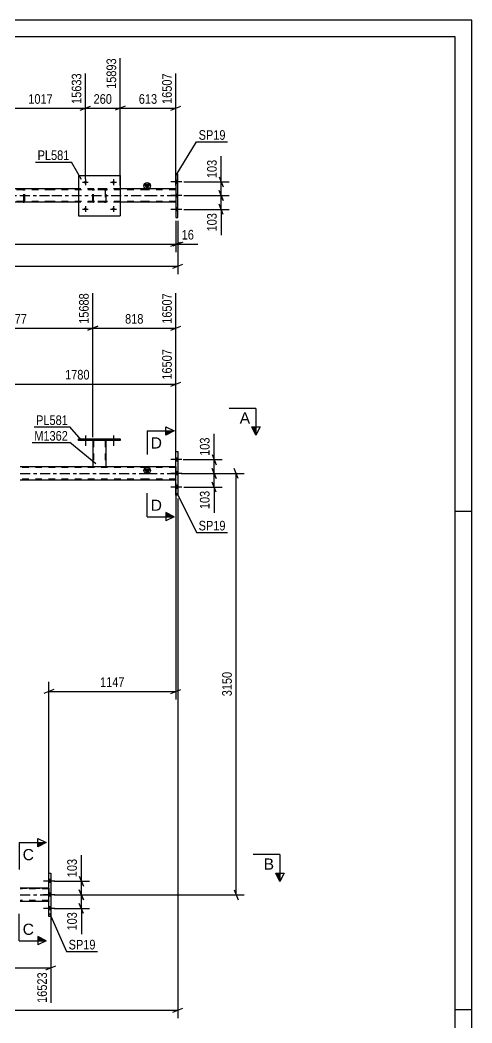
# Model space of a CAD drawing. Header units: millimetres. Extents: x 0 to 841, y 0 to 594.
# Drawn here: x 706 to 841, y 294.1 to 594 of the extents above; entities that cross this region are included whole.
import ezdxf

# ---------------------------------------------------------------- set-up
doc = ezdxf.new("R2010")
doc.units = ezdxf.units.MM
doc.linetypes.add('DXK_LINE_DOT2', pattern=[3.9198, 1.9599, -1.9599])
doc.linetypes.add('DXK_LINE_DOT3', pattern=[5.9187, 2.979, -0.9799, 0.9799, -0.9799])
doc.styles.add('Arial', font='ARIAL.TTF', dxfattribs={"height": 0.2})
doc.styles.add('Arial Narrow', font='ARIALN.TTF', dxfattribs={"height": 0.2})

# ---------------------------------------------------------------- blocks, each defined once
blk = doc.blocks.new('Unknown-318894869-1133')
at = {"color": 5, "linetype": 'Continuous'}
for p, q in [((841, 594), (0, 594)), ((841, 0), (841, 594)), ((836, 589), (5, 589)), ((836, 5), (836, 589)), ((841, 447), (836, 447)), ((841, 298), (836, 298))]:
    blk.add_line(p, q, dxfattribs=at)
blk = doc.blocks.new('Part-318894869-4813 - 4784')
at = {"color": 7, "linetype": 'DXK_LINE_DOT2'}
for p, q in [((706.88, 543.5), (691.89, 543.5)), ((706.88, 543.26), (691.89, 543.26)), ((703.17, 543.21), (703.13, 543.02)), ((703.13, 539.98), (703.13, 543.02)), ((703.39, 543.02), (703.41, 543.11)), ((703.39, 539.98), (703.39, 543.02)), ((703.41, 543.11), (703.46, 543.19)), ((703.64, 543.5), (703.45, 543.46)), ((703.46, 543.19), (703.55, 543.24)), ((703.55, 543.24), (703.64, 543.26)), ((707.08, 543.46), (706.88, 543.5)), ((706.88, 543.26), (706.98, 543.24)), ((706.98, 543.24), (707.06, 543.19)), ((707.06, 543.19), (707.12, 543.11)), ((707.12, 543.11), (707.14, 543.02)), ((707.14, 539.98), (707.14, 543.02)), ((707.39, 543.02), (707.35, 543.21)), ((707.39, 539.98), (707.39, 543.02)), ((703.13, 539.98), (703.17, 539.8)), ((703.41, 539.89), (703.39, 539.98)), ((703.46, 539.81), (703.41, 539.89)), ((703.55, 539.76), (703.46, 539.81)), ((707.06, 539.81), (706.98, 539.76)), ((707.12, 539.89), (707.06, 539.81)), ((707.14, 539.98), (707.12, 539.89)), ((707.35, 539.8), (707.39, 539.98)), ((706.88, 539.74), (691.89, 539.74)), ((706.88, 539.5), (691.89, 539.5)), ((703.45, 539.54), (703.64, 539.5)), ((703.64, 539.74), (703.55, 539.76)), ((706.98, 539.76), (706.88, 539.74)), ((706.88, 539.5), (707.08, 539.54))]:
    blk.add_line(p, q, dxfattribs=at)
for centre, start, end in [((703.63, 543), 110.7583, 155.68), ((706.9, 543), 24.32, 69.2417), ((703.63, 540), 204.32, 249.2417), ((706.9, 540), 290.7583, 335.68)]:
    blk.add_arc(centre, 0.496, start, end, dxfattribs=at)
blk = doc.blocks.new('Part-318894869-4800 - 4784')
at = {"color": 2, "linetype": 'Continuous'}
for p, q in [((753.15, 548), (752.51, 548)), ((752.51, 548), (752.51, 535)), ((753.15, 535), (753.15, 548)), ((752.51, 535), (753.15, 535))]:
    blk.add_line(p, q, dxfattribs=at)
blk = doc.blocks.new('Part-318894869-4868 - 4784')
at = {"color": 2, "linetype": 'Continuous'}
for p, q in [((723.49, 547.5), (723.49, 535.5)), ((723.49, 547.5), (735.89, 547.5)), ((735.89, 547.5), (735.89, 535.5)), ((723.49, 535.5), (735.89, 535.5))]:
    blk.add_line(p, q, dxfattribs=at)
blk = doc.blocks.new('Part-318894869-4863 - 4784')
at = {"color": 7, "linetype": 'DXK_LINE_DOT2'}
for p, q in [((727.69, 543.02), (727.73, 543.2)), ((727.73, 543.2), (727.69, 543.02)), ((727.69, 539.98), (727.69, 543.02)), ((727.93, 543.02), (727.95, 543.11)), ((727.93, 539.98), (727.93, 543.02)), ((727.95, 543.11), (728, 543.19)), ((727.99, 543.46), (728.17, 543.5)), ((728.17, 543.5), (727.99, 543.46)), ((728, 543.19), (728.08, 543.24)), ((728.08, 543.24), (728.17, 543.26)), ((731.21, 543.5), (728.17, 543.5)), ((731.21, 543.26), (728.17, 543.26)), ((731.21, 543.5), (731.39, 543.46)), ((731.39, 543.46), (731.21, 543.5)), ((731.21, 543.26), (731.3, 543.24)), ((731.3, 543.24), (731.38, 543.19)), ((731.38, 543.19), (731.43, 543.11)), ((731.43, 543.11), (731.45, 543.02)), ((731.45, 543.02), (731.45, 539.98)), ((731.65, 543.2), (731.69, 543.02)), ((731.69, 543.02), (731.65, 543.2)), ((731.69, 539.98), (731.69, 543.02)), ((727.73, 539.8), (727.69, 539.98)), ((727.69, 539.98), (727.73, 539.8)), ((727.95, 539.89), (727.93, 539.98)), ((728, 539.81), (727.95, 539.89)), ((728.08, 539.76), (728, 539.81)), ((731.38, 539.81), (731.3, 539.76)), ((731.43, 539.89), (731.38, 539.81)), ((731.45, 539.98), (731.43, 539.89)), ((731.69, 539.98), (731.65, 539.8)), ((731.65, 539.8), (731.69, 539.98)), ((728.17, 539.5), (727.99, 539.54)), ((727.99, 539.54), (728.17, 539.5)), ((728.17, 539.74), (728.08, 539.76)), ((731.21, 539.74), (728.17, 539.74)), ((731.21, 539.5), (728.17, 539.5)), ((731.3, 539.76), (731.21, 539.74)), ((731.39, 539.54), (731.21, 539.5)), ((731.21, 539.5), (731.39, 539.54))]:
    blk.add_line(p, q, dxfattribs=at)
at = {"color": 7, "linetype": 'DXK_LINE_DOT3'}
blk.add_line((729.69, 541.5), (729.69, 541.5), dxfattribs=at)
at = {"color": 7, "linetype": 'DXK_LINE_DOT2'}
for centre, start, end in [((728.17, 543.02), 112.5, 157.5), ((728.17, 543.02), 112.5, 157.5), ((731.21, 543.02), 22.5, 67.5), ((731.21, 543.02), 22.5, 67.5), ((728.17, 539.98), 202.5, 247.5), ((728.17, 539.98), 202.5, 247.5), ((731.21, 539.98), 292.5, 337.5), ((731.21, 539.98), 292.5, 337.5)]:
    blk.add_arc(centre, 0.48, start, end, dxfattribs=at)
blk = doc.blocks.new('Bolt-318894869-4921 - 4784')
at = {"linetype": 'Continuous'}
for points in [[(725.93, 537.5, -1), (725.05, 537.5, -1)], [(734.33, 537.5, -1), (733.45, 537.5, -1)]]:
    blk.add_hatch(color=1, dxfattribs=at).paths.add_polyline_path(points)
at = {"color": 1, "linetype": 'Continuous'}
for p, q in [((724.61, 537.5), (726.37, 537.5)), ((725.49, 538.38), (725.49, 536.62)), ((733.01, 537.5), (734.77, 537.5)), ((733.89, 538.38), (733.89, 536.62))]:
    blk.add_line(p, q, dxfattribs=at)
blk = doc.blocks.new('Bolt-318894869-4922 - 4784')
at = {"linetype": 'Continuous'}
for points in [[(725.93, 545.5, -1), (725.05, 545.5, -1)], [(734.33, 545.5, -1), (733.45, 545.5, -1)]]:
    blk.add_hatch(color=1, dxfattribs=at).paths.add_polyline_path(points)
at = {"color": 1, "linetype": 'Continuous'}
for p, q in [((725.49, 546.38), (725.49, 544.62)), ((733.89, 546.38), (733.89, 544.62)), ((724.61, 545.5), (726.37, 545.5)), ((733.01, 545.5), (734.77, 545.5))]:
    blk.add_line(p, q, dxfattribs=at)
blk = doc.blocks.new('Bolt-318894869-4955 - 4784')
at = {"linetype": 'Continuous'}
for points in [[(753.15, 545.16), (753.15, 546.04), (752.51, 546.04), (752.51, 545.16)], [(753.15, 545.16), (753.15, 546.04), (752.51, 546.04), (752.51, 545.16)], [(753.15, 545.16), (753.15, 546.04), (752.51, 546.04), (752.51, 545.16)], [(753.15, 541.06), (753.15, 541.94), (752.51, 541.94), (752.51, 541.06)], [(753.15, 541.06), (753.15, 541.94), (752.51, 541.94), (752.51, 541.06)], [(753.15, 536.96), (753.15, 537.84), (752.51, 537.84), (752.51, 536.96)], [(753.15, 536.96), (753.15, 537.84), (752.51, 537.84), (752.51, 536.96)], [(753.15, 536.96), (753.15, 537.84), (752.51, 537.84), (752.51, 536.96)]]:
    blk.add_hatch(color=1, dxfattribs=at).paths.add_polyline_path(points)
at = {"color": 1, "linetype": 'Continuous'}
for p, q in [((753.15, 546.04), (752.51, 546.04)), ((753.15, 546.04), (752.51, 546.04)), ((753.15, 546.04), (752.51, 546.04)), ((754.31, 545.6), (750.99, 545.6)), ((754.31, 545.6), (750.99, 545.6)), ((754.31, 545.6), (750.99, 545.6)), ((753.15, 545.16), (752.51, 545.16)), ((753.15, 545.16), (752.51, 545.16)), ((753.15, 545.16), (752.51, 545.16)), ((754.31, 541.5), (750.99, 541.5)), ((754.31, 541.5), (750.99, 541.5)), ((753.15, 541.94), (752.51, 541.94)), ((753.15, 541.94), (752.51, 541.94)), ((753.15, 541.06), (752.51, 541.06)), ((753.15, 541.06), (752.51, 541.06)), ((754.31, 537.4), (750.99, 537.4)), ((754.31, 537.4), (750.99, 537.4)), ((754.31, 537.4), (750.99, 537.4)), ((753.15, 537.84), (752.51, 537.84)), ((753.15, 537.84), (752.51, 537.84)), ((753.15, 537.84), (752.51, 537.84)), ((753.15, 536.96), (752.51, 536.96)), ((753.15, 536.96), (752.51, 536.96)), ((753.15, 536.96), (752.51, 536.96))]:
    blk.add_line(p, q, dxfattribs=at)
blk = doc.blocks.new('Part-318894869-4962 - 4784')
at = {"linetype": 'Continuous'}
blk.add_hatch(color=2, dxfattribs=at).paths.add_polyline_path([(743.95, 543.5), (743.15, 544.9), (744.75, 544.9)])
at = {"color": 7, "linetype": 'DXK_LINE_DOT2'}
for p, q in [((715.39, 543.26), (114.05, 543.26)), ((743.89, 543.26), (715.49, 543.26)), ((735.89, 543.5), (723.49, 543.5)), ((752.51, 543.26), (743.99, 543.26)), ((752.51, 543.5), (752.51, 539.5)), ((715.39, 539.74), (114.05, 539.74)), ((743.89, 539.74), (715.49, 539.74)), ((735.89, 539.5), (723.49, 539.5)), ((752.51, 539.74), (743.99, 539.74))]:
    blk.add_line(p, q, dxfattribs=at)
at = {"color": 2, "linetype": 'Continuous'}
for p, q in [((715.39, 543.5), (698.71, 543.5)), ((723.49, 543.5), (715.49, 543.5)), ((743.89, 543.5), (735.89, 543.5)), ((743.95, 543.5), (743.15, 544.9)), ((743.15, 544.9), (744.75, 544.9)), ((744.75, 544.9), (743.95, 543.5)), ((752.51, 543.5), (743.99, 543.5)), ((715.39, 539.5), (698.71, 539.5)), ((723.49, 539.5), (715.49, 539.5)), ((743.89, 539.5), (735.89, 539.5)), ((752.51, 539.5), (743.99, 539.5))]:
    blk.add_line(p, q, dxfattribs=at)
at = {"color": 7, "linetype": 'DXK_LINE_DOT3'}
for p, q in [((114.05, 541.5), (715.39, 541.5)), ((715.49, 541.5), (743.89, 541.5)), ((743.99, 541.5), (752.51, 541.5))]:
    blk.add_line(p, q, dxfattribs=at)
at = {"color": 2, "linetype": 'Continuous'}
blk.add_circle((743.95, 544.4), 1, dxfattribs=at)
blk = doc.blocks.new('Bolt-318894869-3233 - 3231')
at = {"linetype": 'Continuous'}
for points in [[(725.05, 468.28), (725.93, 468.28), (725.93, 468.76), (725.05, 468.76)], [(733.45, 468.28), (734.33, 468.28), (734.33, 468.76), (733.45, 468.76)]]:
    blk.add_hatch(color=1, dxfattribs=at).paths.add_polyline_path(points)
at = {"color": 1, "linetype": 'Continuous'}
for p, q in [((725.05, 468.76), (725.05, 468.28)), ((725.49, 469.76), (725.49, 466.64)), ((725.93, 468.76), (725.93, 468.28)), ((733.45, 468.76), (733.45, 468.28)), ((733.89, 469.76), (733.89, 466.64)), ((734.33, 468.76), (734.33, 468.28))]:
    blk.add_line(p, q, dxfattribs=at)
blk = doc.blocks.new('Part-318894869-3268 - 3231')
at = {"color": 2, "linetype": 'Continuous'}
for p, q in [((727.69, 468.28), (727.69, 460.45)), ((731.69, 460.45), (731.69, 468.28)), ((731.68, 460.44), (727.7, 460.44))]:
    blk.add_line(p, q, dxfattribs=at)
at = {"color": 7, "linetype": 'DXK_LINE_DOT2'}
for p, q in [((731.69, 468.28), (727.69, 468.28)), ((727.69, 468.28), (727.69, 468.28)), ((727.69, 468.28), (727.69, 468.28)), ((727.93, 468.28), (727.93, 460.44)), ((731.45, 468.28), (731.45, 460.44)), ((731.69, 468.28), (731.69, 468.28)), ((731.69, 468.28), (731.69, 468.28)), ((727.69, 460.45), (727.69, 460.44)), ((727.69, 460.44), (727.7, 460.44)), ((727.7, 460.44), (727.69, 460.44)), ((731.39, 460.44), (731.43, 460.44)), ((731.39, 460.44), (731.43, 460.44)), ((731.43, 460.44), (731.45, 460.44)), ((731.43, 460.44), (731.45, 460.44)), ((731.69, 460.44), (731.65, 460.44)), ((731.68, 460.44), (731.69, 460.44)), ((731.69, 460.44), (731.69, 460.45)), ((731.69, 460.44), (731.69, 460.45))]:
    blk.add_line(p, q, dxfattribs=at)
blk = doc.blocks.new('Part-318894869-3263 - 3231')
at = {"color": 2, "linetype": 'Continuous'}
for p, q in [((723.49, 468.76), (735.89, 468.76)), ((723.49, 468.28), (723.49, 468.76)), ((735.89, 468.28), (723.49, 468.28)), ((735.89, 468.76), (735.89, 468.28))]:
    blk.add_line(p, q, dxfattribs=at)
blk = doc.blocks.new('Bolt-318894869-3346 - 3231')
at = {"linetype": 'Continuous'}
for points in [[(725.05, 468.28), (725.93, 468.28), (725.93, 468.76), (725.05, 468.76)], [(733.45, 468.28), (734.33, 468.28), (734.33, 468.76), (733.45, 468.76)]]:
    blk.add_hatch(color=1, dxfattribs=at).paths.add_polyline_path(points)
at = {"color": 1, "linetype": 'Continuous'}
for p, q in [((725.05, 468.76), (725.05, 468.28)), ((725.49, 469.76), (725.49, 466.64)), ((725.93, 468.76), (725.93, 468.28)), ((733.45, 468.76), (733.45, 468.28)), ((733.89, 469.76), (733.89, 466.64)), ((734.33, 468.76), (734.33, 468.28))]:
    blk.add_line(p, q, dxfattribs=at)
blk = doc.blocks.new('Part-318894869-3419 - 3231')
at = {"color": 2, "linetype": 'Continuous'}
for p, q in [((714.55, 334.45), (706.03, 334.45)), ((714.55, 330.45), (706.03, 330.45))]:
    blk.add_line(p, q, dxfattribs=at)
at = {"color": 7, "linetype": 'DXK_LINE_DOT2'}
for p, q in [((706.03, 334.45), (714.55, 334.45)), ((714.55, 334.21), (706.03, 334.21)), ((714.55, 334.45), (714.55, 330.45)), ((714.55, 330.69), (706.03, 330.69))]:
    blk.add_line(p, q, dxfattribs=at)
at = {"color": 7, "linetype": 'DXK_LINE_DOT3'}
blk.add_line((706.03, 332.45), (714.55, 332.45), dxfattribs=at)
blk = doc.blocks.new('Part-318894869-3655 - 3231')
at = {"linetype": 'Continuous'}
blk.add_hatch(color=2, dxfattribs=at).paths.add_polyline_path([(743.95, 458.45), (743.15, 459.85), (744.75, 459.85)])
at = {"color": 2, "linetype": 'Continuous'}
for p, q in [((727.69, 460.45), (706.03, 460.45)), ((743.89, 460.45), (731.69, 460.45)), ((743.95, 458.45), (743.15, 459.85)), ((743.15, 459.85), (744.75, 459.85)), ((744.75, 459.85), (743.95, 458.45)), ((752.51, 460.45), (743.99, 460.45)), ((743.89, 456.45), (706.03, 456.45)), ((752.51, 456.45), (743.99, 456.45))]:
    blk.add_line(p, q, dxfattribs=at)
at = {"color": 7, "linetype": 'DXK_LINE_DOT2'}
for p, q in [((743.89, 460.21), (706.03, 460.21)), ((731.69, 460.45), (727.69, 460.45)), ((752.51, 460.21), (743.99, 460.21)), ((752.51, 460.45), (752.51, 456.45)), ((743.89, 456.69), (706.03, 456.69)), ((752.51, 456.69), (743.99, 456.69))]:
    blk.add_line(p, q, dxfattribs=at)
at = {"color": 7, "linetype": 'DXK_LINE_DOT3'}
for p, q in [((706.03, 458.45), (743.89, 458.45)), ((743.99, 458.45), (752.51, 458.45))]:
    blk.add_line(p, q, dxfattribs=at)
at = {"color": 2, "linetype": 'Continuous'}
blk.add_circle((743.95, 459.35), 1, dxfattribs=at)
blk = doc.blocks.new('Bolt-318894869-3677 - 3231')
at = {"linetype": 'Continuous'}
for points in [[(752.51, 462.99), (752.51, 462.11), (753.15, 462.11), (753.15, 462.99)], [(752.51, 462.99), (752.51, 462.11), (753.15, 462.11), (753.15, 462.99)], [(752.51, 462.99), (752.51, 462.11), (753.15, 462.11), (753.15, 462.99)], [(752.51, 458.89), (752.51, 458.01), (753.15, 458.01), (753.15, 458.89)], [(752.51, 458.89), (752.51, 458.01), (753.15, 458.01), (753.15, 458.89)], [(752.51, 454.79), (752.51, 453.91), (753.15, 453.91), (753.15, 454.79)], [(752.51, 454.79), (752.51, 453.91), (753.15, 453.91), (753.15, 454.79)], [(752.51, 454.79), (752.51, 453.91), (753.15, 453.91), (753.15, 454.79)]]:
    blk.add_hatch(color=1, dxfattribs=at).paths.add_polyline_path(points)
at = {"color": 1, "linetype": 'Continuous'}
for p, q in [((754.31, 462.55), (750.99, 462.55)), ((754.31, 462.55), (750.99, 462.55)), ((754.31, 462.55), (750.99, 462.55)), ((753.15, 462.99), (752.51, 462.99)), ((753.15, 462.99), (752.51, 462.99)), ((753.15, 462.99), (752.51, 462.99)), ((753.15, 462.11), (752.51, 462.11)), ((753.15, 462.11), (752.51, 462.11)), ((753.15, 462.11), (752.51, 462.11)), ((753.15, 458.89), (752.51, 458.89)), ((753.15, 458.89), (752.51, 458.89)), ((754.31, 458.45), (750.99, 458.45)), ((754.31, 458.45), (750.99, 458.45)), ((753.15, 458.01), (752.51, 458.01)), ((753.15, 458.01), (752.51, 458.01)), ((754.31, 454.35), (750.99, 454.35)), ((754.31, 454.35), (750.99, 454.35)), ((754.31, 454.35), (750.99, 454.35)), ((753.15, 454.79), (752.51, 454.79)), ((753.15, 454.79), (752.51, 454.79)), ((753.15, 454.79), (752.51, 454.79)), ((753.15, 453.91), (752.51, 453.91)), ((753.15, 453.91), (752.51, 453.91)), ((753.15, 453.91), (752.51, 453.91))]:
    blk.add_line(p, q, dxfattribs=at)
blk = doc.blocks.new('Part-318894869-3600 - 3231')
at = {"color": 2, "linetype": 'Continuous'}
for p, q in [((714.55, 325.95), (714.55, 338.95)), ((714.55, 338.95), (715.19, 338.95)), ((715.19, 338.95), (715.19, 325.95)), ((715.19, 325.95), (714.55, 325.95))]:
    blk.add_line(p, q, dxfattribs=at)
blk = doc.blocks.new('Part-318894869-3605 - 3231')
at = {"color": 2, "linetype": 'Continuous'}
for p, q in [((752.51, 451.95), (752.51, 464.95)), ((752.51, 464.95), (753.15, 464.95)), ((753.15, 464.95), (753.15, 451.95)), ((753.15, 451.95), (752.51, 451.95))]:
    blk.add_line(p, q, dxfattribs=at)
blk = doc.blocks.new('Bolt-318894869-3676 - 3231')
at = {"linetype": 'Continuous'}
for points in [[(714.55, 336.99), (714.55, 336.11), (715.19, 336.11), (715.19, 336.99)], [(714.55, 336.99), (714.55, 336.11), (715.19, 336.11), (715.19, 336.99)], [(714.55, 336.99), (714.55, 336.11), (715.19, 336.11), (715.19, 336.99)], [(714.55, 332.89), (714.55, 332.01), (715.19, 332.01), (715.19, 332.89)], [(714.55, 332.89), (714.55, 332.01), (715.19, 332.01), (715.19, 332.89)], [(714.55, 328.79), (714.55, 327.91), (715.19, 327.91), (715.19, 328.79)], [(714.55, 328.79), (714.55, 327.91), (715.19, 327.91), (715.19, 328.79)], [(714.55, 328.79), (714.55, 327.91), (715.19, 327.91), (715.19, 328.79)]]:
    blk.add_hatch(color=1, dxfattribs=at).paths.add_polyline_path(points)
at = {"color": 1, "linetype": 'Continuous'}
for p, q in [((716.35, 336.55), (713.03, 336.55)), ((716.35, 336.55), (713.03, 336.55)), ((716.35, 336.55), (713.03, 336.55)), ((715.19, 336.99), (714.55, 336.99)), ((715.19, 336.99), (714.55, 336.99)), ((715.19, 336.99), (714.55, 336.99)), ((715.19, 336.11), (714.55, 336.11)), ((715.19, 336.11), (714.55, 336.11)), ((715.19, 336.11), (714.55, 336.11)), ((715.19, 332.89), (714.55, 332.89)), ((715.19, 332.89), (714.55, 332.89)), ((716.35, 332.45), (713.03, 332.45)), ((716.35, 332.45), (713.03, 332.45)), ((715.19, 332.01), (714.55, 332.01)), ((715.19, 332.01), (714.55, 332.01)), ((716.35, 328.35), (713.03, 328.35)), ((716.35, 328.35), (713.03, 328.35)), ((716.35, 328.35), (713.03, 328.35)), ((715.19, 328.79), (714.55, 328.79)), ((715.19, 328.79), (714.55, 328.79)), ((715.19, 328.79), (714.55, 328.79)), ((715.19, 327.91), (714.55, 327.91)), ((715.19, 327.91), (714.55, 327.91)), ((715.19, 327.91), (714.55, 327.91))]:
    blk.add_line(p, q, dxfattribs=at)
blk = doc.blocks.new('StraightDimension-318894869-5016 - 4784')
at = {"color": 7, "linetype": 'Continuous'}
for p, q in [((752.51, 534), (752.51, 524.63)), ((753.15, 534), (753.15, 524.63)), ((751.01, 526.43), (754.01, 527.63)), ((754.65, 527.63), (751.65, 526.43)), ((752.51, 527.03), (753.15, 527.03))]:
    blk.add_line(p, q, dxfattribs=at)
at = {"color": 0}
blk.add_wipeout([(758.53, 527.78), (758.53, 531.98), (753.68, 531.98), (753.68, 527.78)], dxfattribs=at)
at = {"color": 7, "linetype": 'Continuous'}
blk.add_line((753.15, 527.03), (759.06, 527.03), dxfattribs=at)
blk.add_line((753.15, 527.03), (759.06, 527.03), dxfattribs=at)
at = {"color": 3, "style": 'Arial Narrow'}
blk.add_text('16', height=2.863, dxfattribs=at).set_placement((754.28, 528.38))
blk = doc.blocks.new('StraightDimension-318894869-5026 - 4784')
at = {"color": 7, "linetype": 'Continuous'}
for p, q in [((752.51, 534), (752.51, 524.63)), ((114.05, 527.03), (752.51, 527.03)), ((751.01, 526.43), (754.01, 527.63))]:
    blk.add_line(p, q, dxfattribs=at)
blk = doc.blocks.new('StraightDimension-318894869-5047 - 4784')
at = {"color": 7, "linetype": 'Continuous'}
for p, q in [((765.49, 547.1), (766.69, 544.1)), ((754.88, 545.6), (768.49, 545.6)), ((766.69, 540), (765.49, 543)), ((766.09, 541.5), (766.09, 545.6)), ((754.88, 541.5), (768.49, 541.5))]:
    blk.add_line(p, q, dxfattribs=at)
at = {"color": 0}
blk.add_wipeout([(765.34, 552.81), (761.14, 552.81), (761.14, 546.13), (765.34, 546.13)], dxfattribs=at)
at = {"color": 7, "linetype": 'Continuous'}
blk.add_line((766.09, 545.6), (766.09, 553.34), dxfattribs=at)
blk.add_line((766.09, 545.6), (766.09, 553.34), dxfattribs=at)
at = {"color": 3, "style": 'Arial Narrow'}
blk.add_text('103', height=2.863, rotation=90.0002, dxfattribs=at).set_placement((764.74, 546.73))
blk = doc.blocks.new('StraightDimension-318894869-5057 - 4784')
at = {"color": 7, "linetype": 'Continuous'}
for p, q in [((765.49, 543), (766.69, 540)), ((754.88, 541.5), (768.49, 541.5)), ((766.09, 537.4), (766.09, 541.5)), ((754.88, 537.4), (768.49, 537.4)), ((766.69, 535.9), (765.49, 538.9))]:
    blk.add_line(p, q, dxfattribs=at)
at = {"color": 0}
blk.add_wipeout([(765.34, 536.88), (761.14, 536.88), (761.14, 530.19), (765.34, 530.19)], dxfattribs=at)
at = {"color": 7, "linetype": 'Continuous'}
blk.add_line((766.09, 537.4), (766.09, 529.67), dxfattribs=at)
blk.add_line((766.09, 537.4), (766.09, 529.67), dxfattribs=at)
at = {"color": 3, "style": 'Arial Narrow'}
blk.add_text('103', height=2.863, rotation=90.0002, dxfattribs=at).set_placement((764.74, 530.79))
blk = doc.blocks.new('StraightDimension-318894869-5554 - 4784')
at = {"color": 7, "linetype": 'Continuous'}
for p, q in [((698.71, 544.5), (698.71, 582.56)), ((725.49, 546.5), (725.49, 578.06)), ((700.21, 568.22), (697.21, 567.02)), ((698.71, 567.62), (725.49, 567.62)), ((723.99, 567.02), (726.99, 568.22))]:
    blk.add_line(p, q, dxfattribs=at)
at = {"color": 0, "linetype": 'Continuous'}
blk.add_wipeout([(724.89, 578.66), (720.69, 578.66), (720.69, 568.32), (724.89, 568.32)], dxfattribs=at)
at = {"color": 0}
blk.add_wipeout([(716.36, 568.37), (716.36, 572.57), (707.84, 572.57), (707.84, 568.37)], dxfattribs=at)
at = {"color": 3, "linetype": 'Continuous', "style": 'Arial Narrow'}
blk.add_text('15633', height=2.863, rotation=90.0002, dxfattribs=at).set_placement((724.29, 568.92))
at = {"color": 3, "style": 'Arial Narrow'}
blk.add_text('1017', height=2.863, dxfattribs=at).set_placement((708.44, 568.97))
blk = doc.blocks.new('StraightDimension-318894869-5574 - 4784')
at = {"color": 7, "linetype": 'Continuous'}
for p, q in [((735.89, 544.5), (735.89, 582.56)), ((725.49, 546.5), (725.49, 578.06)), ((723.99, 567.02), (726.99, 568.22)), ((725.49, 567.62), (735.89, 567.62)), ((737.39, 568.22), (734.39, 567.02))]:
    blk.add_line(p, q, dxfattribs=at)
at = {"color": 0}
blk.add_wipeout([(734.03, 568.37), (734.03, 572.57), (727.35, 572.57), (727.35, 568.37)], dxfattribs=at)
at = {"color": 0, "linetype": 'Continuous'}
blk.add_wipeout([(735.29, 583.16), (731.09, 583.16), (731.09, 572.82), (735.29, 572.82)], dxfattribs=at)
at = {"color": 3, "linetype": 'Continuous', "style": 'Arial Narrow'}
blk.add_text('15893', height=2.863, rotation=90.0002, dxfattribs=at).set_placement((734.69, 573.42))
at = {"color": 3, "style": 'Arial Narrow'}
blk.add_text('260', height=2.863, dxfattribs=at).set_placement((727.95, 568.97))
blk = doc.blocks.new('StraightDimension-318894869-5590 - 4784')
at = {"color": 7, "linetype": 'Continuous'}
for p, q in [((735.89, 544.5), (735.89, 582.56)), ((752.51, 544.5), (752.51, 578.06)), ((737.39, 568.22), (734.39, 567.02)), ((735.89, 567.62), (752.51, 567.62)), ((751.01, 567.02), (754.01, 568.22))]:
    blk.add_line(p, q, dxfattribs=at)
at = {"color": 0}
blk.add_wipeout([(747.54, 568.37), (747.54, 572.57), (740.86, 572.57), (740.86, 568.37)], dxfattribs=at)
at = {"color": 0, "linetype": 'Continuous'}
blk.add_wipeout([(751.91, 578.66), (747.71, 578.66), (747.71, 568.32), (751.91, 568.32)], dxfattribs=at)
at = {"color": 3, "linetype": 'Continuous', "style": 'Arial Narrow'}
blk.add_text('16507', height=2.863, rotation=90.0002, dxfattribs=at).set_placement((751.31, 568.92))
at = {"color": 3, "style": 'Arial Narrow'}
blk.add_text('613', height=2.863, dxfattribs=at).set_placement((741.46, 568.97))
blk = doc.blocks.new('StraightDimension-318894869-5602 - 4784')
at = {"color": 7, "linetype": 'Continuous'}
for p, q in [((753.15, 534), (753.15, 517.98)), ((113.41, 520.38), (753.15, 520.38)), ((751.65, 519.78), (754.65, 520.98))]:
    blk.add_line(p, q, dxfattribs=at)
blk = doc.blocks.new('StraightDimension-318894869-4009 - 3231')
at = {"color": 7, "linetype": 'Continuous'}
for p, q in [((723.69, 333.95), (724.89, 330.95)), ((716.19, 332.45), (726.69, 332.45)), ((724.29, 328.35), (724.29, 332.45)), ((716.19, 328.35), (726.69, 328.35)), ((724.89, 326.85), (723.69, 329.85))]:
    blk.add_line(p, q, dxfattribs=at)
at = {"color": 0}
blk.add_wipeout([(723.54, 327.83), (719.34, 327.83), (719.34, 321.15), (723.54, 321.15)], dxfattribs=at)
at = {"color": 7, "linetype": 'Continuous'}
blk.add_line((724.29, 328.35), (724.29, 320.62), dxfattribs=at)
blk.add_line((724.29, 328.35), (724.29, 320.62), dxfattribs=at)
at = {"color": 3, "style": 'Arial Narrow'}
blk.add_text('103', height=2.863, rotation=90.0002, dxfattribs=at).set_placement((722.94, 321.75))
blk = doc.blocks.new('StraightDimension-318894869-4350 - 3231')
at = {"color": 7, "linetype": 'Continuous'}
for p, q in [((715.19, 337.95), (715.19, 300.11)), ((653.53, 333.45), (653.53, 300.11)), ((655.03, 311.15), (652.03, 309.95)), ((653.53, 310.55), (715.19, 310.55)), ((713.69, 309.95), (716.69, 311.15))]:
    blk.add_line(p, q, dxfattribs=at)
at = {"color": 0}
blk.add_wipeout([(688.62, 311.3), (688.62, 315.5), (680.11, 315.5), (680.11, 311.3)], dxfattribs=at)
at = {"color": 0, "linetype": 'Continuous'}
blk.add_wipeout([(714.59, 309.85), (710.39, 309.85), (710.39, 299.51), (714.59, 299.51)], dxfattribs=at)
at = {"color": 3, "style": 'Arial Narrow'}
blk.add_text('1653', height=2.863, dxfattribs=at).set_placement((680.71, 311.9))
at = {"color": 3, "linetype": 'Continuous', "style": 'Arial Narrow'}
blk.add_text('16523', height=2.863, rotation=90.0002, dxfattribs=at).set_placement((713.99, 300.11))
blk = doc.blocks.new('StraightDimension-318894869-4077 - 3231')
at = {"color": 7, "linetype": 'Continuous'}
for p, q in [((752.51, 455.45), (752.51, 390.85)), ((714.55, 335.45), (714.55, 396.1)), ((716.05, 393.85), (713.05, 392.65)), ((714.55, 393.25), (752.51, 393.25)), ((751.01, 392.65), (754.01, 393.85))]:
    blk.add_line(p, q, dxfattribs=at)
at = {"color": 0}
blk.add_wipeout([(737.79, 394), (737.79, 398.2), (729.28, 398.2), (729.28, 394)], dxfattribs=at)
at = {"color": 3, "style": 'Arial Narrow'}
blk.add_text('1147', height=2.863, dxfattribs=at).set_placement((729.88, 394.6))
blk = doc.blocks.new('StraightDimension-318894869-3850 - 3231')
at = {"color": 7, "linetype": 'Continuous'}
for p, q in [((727.69, 469.28), (727.69, 512.31)), ((752.51, 461.45), (752.51, 512.31)), ((729.19, 502.47), (726.19, 501.27)), ((727.69, 501.87), (752.51, 501.87)), ((751.01, 501.27), (754.01, 502.47))]:
    blk.add_line(p, q, dxfattribs=at)
at = {"color": 0, "linetype": 'Continuous'}
blk.add_wipeout([(751.91, 512.91), (747.71, 512.91), (747.71, 502.57), (751.91, 502.57)], dxfattribs=at)
at = {"color": 0}
blk.add_wipeout([(743.44, 502.62), (743.44, 506.82), (736.76, 506.82), (736.76, 502.62)], dxfattribs=at)
at = {"color": 3, "linetype": 'Continuous', "style": 'Arial Narrow'}
blk.add_text('16507', height=2.863, rotation=90.0002, dxfattribs=at).set_placement((751.31, 503.17))
at = {"color": 3, "style": 'Arial Narrow'}
blk.add_text('818', height=2.863, dxfattribs=at).set_placement((737.36, 503.22))
blk = doc.blocks.new('StraightDimension-318894869-3860 - 3231')
at = {"color": 7, "linetype": 'Continuous'}
for p, q in [((681.05, 469.29), (681.05, 512.31)), ((727.69, 469.28), (727.69, 512.31)), ((682.55, 502.47), (679.55, 501.27)), ((681.05, 501.87), (727.69, 501.87)), ((726.19, 501.27), (729.19, 502.47))]:
    blk.add_line(p, q, dxfattribs=at)
at = {"color": 0, "linetype": 'Continuous'}
blk.add_wipeout([(727.09, 512.91), (722.89, 512.91), (722.89, 502.57), (727.09, 502.57)], dxfattribs=at)
at = {"color": 0}
blk.add_wipeout([(708.63, 502.62), (708.63, 506.82), (700.12, 506.82), (700.12, 502.62)], dxfattribs=at)
at = {"color": 3, "linetype": 'Continuous', "style": 'Arial Narrow'}
blk.add_text('15688', height=2.863, rotation=90.0002, dxfattribs=at).set_placement((726.49, 503.17))
at = {"color": 3, "style": 'Arial Narrow'}
blk.add_text('1277', height=2.863, dxfattribs=at).set_placement((700.72, 503.22))
blk = doc.blocks.new('StraightDimension-318894869-4001 - 3231')
at = {"color": 7, "linetype": 'Continuous'}
for p, q in [((716.19, 336.55), (726.69, 336.55)), ((723.69, 338.05), (724.89, 335.05)), ((724.29, 332.45), (724.29, 336.55)), ((724.89, 330.95), (723.69, 333.95)), ((716.19, 332.45), (726.69, 332.45))]:
    blk.add_line(p, q, dxfattribs=at)
at = {"color": 0}
blk.add_wipeout([(723.54, 343.76), (719.34, 343.76), (719.34, 337.08), (723.54, 337.08)], dxfattribs=at)
at = {"color": 7, "linetype": 'Continuous'}
blk.add_line((724.29, 336.55), (724.29, 344.29), dxfattribs=at)
blk.add_line((724.29, 336.55), (724.29, 344.29), dxfattribs=at)
at = {"color": 3, "style": 'Arial Narrow'}
blk.add_text('103', height=2.863, rotation=90.0002, dxfattribs=at).set_placement((722.94, 337.68))
blk = doc.blocks.new('StraightDimension-318894869-4018 - 3231')
at = {"color": 7, "linetype": 'Continuous'}
for p, q in [((763.34, 459.95), (764.54, 456.95)), ((754.76, 458.45), (766.34, 458.45)), ((764.54, 452.85), (763.34, 455.85)), ((763.94, 454.35), (763.94, 458.45)), ((754.94, 454.35), (766.34, 454.35))]:
    blk.add_line(p, q, dxfattribs=at)
at = {"color": 0}
blk.add_wipeout([(763.19, 453.83), (758.99, 453.83), (758.99, 447.15), (763.19, 447.15)], dxfattribs=at)
at = {"color": 7, "linetype": 'Continuous'}
blk.add_line((763.94, 454.35), (763.94, 446.62), dxfattribs=at)
blk.add_line((763.94, 454.35), (763.94, 446.62), dxfattribs=at)
at = {"color": 3, "style": 'Arial Narrow'}
blk.add_text('103', height=2.863, rotation=90.0002, dxfattribs=at).set_placement((762.59, 447.75))
blk = doc.blocks.new('StraightDimension-318894869-4028 - 3231')
at = {"color": 7, "linetype": 'Continuous'}
for p, q in [((754.76, 462.55), (766.34, 462.55)), ((763.34, 464.05), (764.54, 461.05)), ((763.94, 458.45), (763.94, 462.55)), ((764.54, 456.95), (763.34, 459.95)), ((754.76, 458.45), (766.34, 458.45))]:
    blk.add_line(p, q, dxfattribs=at)
at = {"color": 0}
blk.add_wipeout([(763.19, 469.76), (758.99, 469.76), (758.99, 463.08), (763.19, 463.08)], dxfattribs=at)
at = {"color": 7, "linetype": 'Continuous'}
blk.add_line((763.94, 462.55), (763.94, 470.29), dxfattribs=at)
blk.add_line((763.94, 462.55), (763.94, 470.29), dxfattribs=at)
at = {"color": 3, "style": 'Arial Narrow'}
blk.add_text('103', height=2.863, rotation=90.0002, dxfattribs=at).set_placement((762.59, 463.68))
blk = doc.blocks.new('StraightDimension-318894869-4088 - 3231')
at = {"color": 7, "linetype": 'Continuous'}
for p, q in [((771.19, 456.95), (769.99, 459.95)), ((754.15, 458.45), (772.99, 458.45)), ((770.59, 332.45), (770.59, 458.45)), ((769.99, 333.95), (771.19, 330.95)), ((716.19, 332.45), (772.99, 332.45))]:
    blk.add_line(p, q, dxfattribs=at)
at = {"color": 0}
blk.add_wipeout([(769.84, 399.71), (765.64, 399.71), (765.64, 391.2), (769.84, 391.2)], dxfattribs=at)
at = {"color": 3, "style": 'Arial Narrow'}
blk.add_text('3150', height=2.863, rotation=90.0002, dxfattribs=at).set_placement((769.24, 391.8))
blk = doc.blocks.new('StraightDimension-318894869-4363 - 3231')
at = {"color": 7, "linetype": 'Continuous'}
for p, q in [((753.15, 450.95), (753.15, 295.51)), ((85.54, 297.91), (753.15, 297.91)), ((751.65, 297.31), (754.65, 298.51))]:
    blk.add_line(p, q, dxfattribs=at)
blk = doc.blocks.new('StraightDimension-318894869-4643 - 3231')
at = {"color": 7, "linetype": 'Continuous'}
for p, q in [((693.68, 457.45), (693.68, 495.61)), ((752.51, 461.45), (752.51, 495.61)), ((695.18, 485.77), (692.18, 484.57)), ((693.68, 485.17), (752.51, 485.17)), ((751.01, 484.57), (754.01, 485.77))]:
    blk.add_line(p, q, dxfattribs=at)
at = {"color": 0, "linetype": 'Continuous'}
blk.add_wipeout([(751.91, 496.21), (747.71, 496.21), (747.71, 485.87), (751.91, 485.87)], dxfattribs=at)
at = {"color": 0}
blk.add_wipeout([(727.35, 485.92), (727.35, 490.12), (718.84, 490.12), (718.84, 485.92)], dxfattribs=at)
at = {"color": 3, "linetype": 'Continuous', "style": 'Arial Narrow'}
blk.add_text('16507', height=2.863, rotation=90.0002, dxfattribs=at).set_placement((751.31, 486.47))
at = {"color": 3, "style": 'Arial Narrow'}
blk.add_text('1780', height=2.863, dxfattribs=at).set_placement((719.44, 486.52))
blk = doc.blocks.new('Mark-318894869-4796 - 4784')
at = {"color": 0}
blk.add_wipeout([(767.38, 558.2), (767.38, 561.2), (759.34, 561.2), (759.34, 558.2)], dxfattribs=at)
blk.add_wipeout([(767.38, 558.2), (767.38, 561.2), (759.34, 561.2), (759.34, 558.2)], dxfattribs=at)
at = {"color": 30, "linetype": 'Continuous'}
for p, q in [((752.66, 547.66), (758.74, 557.6)), ((758.74, 557.6), (767.98, 557.6))]:
    blk.add_line(p, q, dxfattribs=at)
at = {"color": 3, "style": 'Arial Narrow'}
blk.add_text('SP19', height=2.863, dxfattribs=at).set_placement((759.34, 558.2))
blk = doc.blocks.new('Mark-318894869-4864 - 4784')
at = {"color": 0}
blk.add_wipeout([(720.72, 552.15), (720.72, 555.15), (711.22, 555.15), (711.22, 552.15)], dxfattribs=at)
blk.add_wipeout([(720.72, 552.15), (720.72, 555.15), (711.22, 555.15), (711.22, 552.15)], dxfattribs=at)
at = {"color": 30, "linetype": 'Continuous'}
for p in [(710.62, 551.55), (724.32, 546.35)]:
    blk.add_line(p, (721.32, 551.55), dxfattribs=at)
at = {"color": 3, "style": 'Arial Narrow'}
blk.add_text('PL581', height=2.863, dxfattribs=at).set_placement((711.22, 552.15))
blk = doc.blocks.new('Mark-318894869-3259 - 3231')
at = {"color": 0}
blk.add_wipeout([(720.28, 472.92), (720.28, 475.92), (710.77, 475.92), (710.77, 472.92)], dxfattribs=at)
blk.add_wipeout([(720.28, 472.92), (720.28, 475.92), (710.77, 475.92), (710.77, 472.92)], dxfattribs=at)
at = {"color": 30, "linetype": 'Continuous'}
for p in [(710.17, 472.32), (724.26, 468.51)]:
    blk.add_line(p, (720.88, 472.32), dxfattribs=at)
at = {"color": 3, "style": 'Arial Narrow'}
blk.add_text('PL581', height=2.863, dxfattribs=at).set_placement((710.77, 472.92))
blk = doc.blocks.new('Mark-318894869-3264 - 3231')
at = {"color": 0}
blk.add_wipeout([(720.29, 468.24), (720.29, 471.24), (710.23, 471.24), (710.23, 468.24)], dxfattribs=at)
blk.add_wipeout([(720.29, 468.24), (720.29, 471.24), (710.23, 471.24), (710.23, 468.24)], dxfattribs=at)
at = {"color": 30, "linetype": 'Continuous'}
for p in [(709.63, 467.64), (728.61, 461.34)]:
    blk.add_line(p, (720.89, 467.64), dxfattribs=at)
at = {"color": 3, "style": 'Arial Narrow'}
blk.add_text('M1362', height=2.863, dxfattribs=at).set_placement((710.23, 468.24))
blk = doc.blocks.new('SectionMark-318894869-4713 - 3231')
at = {"color": 6, "linetype": 'Continuous'}
for p, q in [((744.01, 471.13), (752.01, 471.13)), ((749.51, 472.38), (752.01, 471.13)), ((744.01, 445.5), (752.01, 445.5)), ((752.01, 445.5), (749.51, 444.25))]:
    blk.add_line(p, q, dxfattribs=at)
at = {"color": 0, "linetype": 'Continuous'}
for points in [[(748.38, 465.88), (748.38, 469.38), (745.01, 469.38), (745.01, 465.88)], [(748.38, 447.25), (748.38, 450.75), (745.01, 450.75), (745.01, 447.25)]]:
    blk.add_wipeout(points, dxfattribs=at)
at = {"linetype": 'Continuous'}
for points in [[(749.51, 469.88), (749.51, 471.13), (752.01, 471.13)], [(749.51, 445.5), (749.51, 446.75), (752.01, 445.5)]]:
    blk.add_hatch(color=6, dxfattribs=at).paths.add_polyline_path(points)
at = {"color": 6, "linetype": 'Continuous'}
for p, q in [((744.01, 471.13), (744.01, 464.13)), ((749.51, 469.88), (749.51, 472.38)), ((752.01, 471.13), (749.51, 469.88)), ((744.01, 445.5), (744.01, 452.5)), ((752.01, 445.5), (749.51, 446.75)), ((749.51, 446.75), (749.51, 444.25))]:
    blk.add_line(p, q, dxfattribs=at)
at = {"color": 3, "linetype": 'Continuous', "style": 'Arial'}
for p in [(745.01, 465.88), (745.01, 447.25)]:
    blk.add_text('D', height=3.34, dxfattribs=at).set_placement(p)
blk = doc.blocks.new('Mark-318894869-3601 - 3231')
at = {"color": 0}
blk.add_wipeout([(767.38, 441.39), (767.38, 444.39), (759.34, 444.39), (759.34, 441.39)], dxfattribs=at)
blk.add_wipeout([(767.38, 441.39), (767.38, 444.39), (759.34, 444.39), (759.34, 441.39)], dxfattribs=at)
at = {"color": 30, "linetype": 'Continuous'}
for p, q in [((752.81, 452.64), (758.74, 440.79)), ((758.74, 440.79), (767.98, 440.79))]:
    blk.add_line(p, q, dxfattribs=at)
at = {"color": 3, "style": 'Arial Narrow'}
blk.add_text('SP19', height=2.863, dxfattribs=at).set_placement((759.34, 441.39))
blk = doc.blocks.new('SectionMark-318894869-4701 - 3231')
at = {"color": 6, "linetype": 'Continuous'}
for p, q in [((705.76, 348.03), (713.76, 348.03)), ((711.26, 349.28), (713.76, 348.03)), ((705.76, 318.71), (713.76, 318.71)), ((713.76, 318.71), (711.26, 317.46))]:
    blk.add_line(p, q, dxfattribs=at)
at = {"color": 0, "linetype": 'Continuous'}
for points in [[(710.13, 342.78), (710.13, 346.28), (706.76, 346.28), (706.76, 342.78)], [(710.13, 320.46), (710.13, 323.96), (706.76, 323.96), (706.76, 320.46)]]:
    blk.add_wipeout(points, dxfattribs=at)
at = {"linetype": 'Continuous'}
for points in [[(711.26, 346.78), (711.26, 348.03), (713.76, 348.03)], [(711.26, 318.71), (711.26, 319.96), (713.76, 318.71)]]:
    blk.add_hatch(color=6, dxfattribs=at).paths.add_polyline_path(points)
at = {"color": 6, "linetype": 'Continuous'}
for p, q in [((705.76, 348.03), (705.76, 340.03)), ((711.26, 346.78), (711.26, 349.28)), ((713.76, 348.03), (711.26, 346.78)), ((705.76, 318.71), (705.76, 326.71)), ((713.76, 318.71), (711.26, 319.96)), ((711.26, 319.96), (711.26, 317.46))]:
    blk.add_line(p, q, dxfattribs=at)
at = {"color": 3, "linetype": 'Continuous', "style": 'Arial'}
for p in [(706.76, 342.78), (706.76, 320.46)]:
    blk.add_text('C', height=3.34, dxfattribs=at).set_placement(p)
blk = doc.blocks.new('Mark-318894869-3596 - 3231')
at = {"color": 0}
blk.add_wipeout([(728.53, 316.1), (728.53, 319.1), (720.49, 319.1), (720.49, 316.1)], dxfattribs=at)
blk.add_wipeout([(728.53, 316.1), (728.53, 319.1), (720.49, 319.1), (720.49, 316.1)], dxfattribs=at)
at = {"color": 30, "linetype": 'Continuous'}
for p, q in [((714.82, 326.97), (719.89, 315.5)), ((719.89, 315.5), (729.13, 315.5))]:
    blk.add_line(p, q, dxfattribs=at)
at = {"color": 3, "style": 'Arial Narrow'}
blk.add_text('SP19', height=2.863, dxfattribs=at).set_placement((720.49, 316.1))
blk = doc.blocks.new('SectionMark-318894869-4703 - 3231')
at = {"color": 6, "linetype": 'Continuous'}
for p in [(776.47, 477.85), (777.72, 472.35)]:
    blk.add_line(p, (776.47, 469.85), dxfattribs=at)
at = {"color": 0, "linetype": 'Continuous'}
blk.add_wipeout([(774.72, 473.35), (774.72, 476.85), (771.61, 476.85), (771.61, 473.35)], dxfattribs=at)
at = {"linetype": 'Continuous'}
blk.add_hatch(color=6, dxfattribs=at).paths.add_polyline_path([(775.22, 472.35), (776.47, 472.35), (776.47, 469.85)])
at = {"color": 6, "linetype": 'Continuous'}
for p, q in [((776.47, 477.85), (768.47, 477.85)), ((775.22, 472.35), (777.72, 472.35)), ((776.47, 469.85), (775.22, 472.35))]:
    blk.add_line(p, q, dxfattribs=at)
at = {"color": 3, "linetype": 'Continuous', "style": 'Arial'}
blk.add_text('A', height=3.34, dxfattribs=at).set_placement((771.61, 473.35))
blk = doc.blocks.new('SectionMark-318894869-4697 - 3231')
at = {"color": 6, "linetype": 'Continuous'}
for p in [(783.64, 344.45), (784.89, 338.95)]:
    blk.add_line(p, (783.64, 336.45), dxfattribs=at)
at = {"color": 0, "linetype": 'Continuous'}
blk.add_wipeout([(781.89, 339.95), (781.89, 343.45), (778.77, 343.45), (778.77, 339.95)], dxfattribs=at)
at = {"linetype": 'Continuous'}
blk.add_hatch(color=6, dxfattribs=at).paths.add_polyline_path([(782.39, 338.95), (783.64, 338.95), (783.64, 336.45)])
at = {"color": 6, "linetype": 'Continuous'}
for p, q in [((783.64, 344.45), (775.64, 344.45)), ((782.39, 338.95), (784.89, 338.95)), ((783.64, 336.45), (782.39, 338.95))]:
    blk.add_line(p, q, dxfattribs=at)
at = {"color": 3, "linetype": 'Continuous', "style": 'Arial'}
blk.add_text('B', height=3.34, dxfattribs=at).set_placement((778.77, 339.95))

msp = doc.modelspace()

# ---------------------------------------------------------------- block references
for name in ['Unknown-318894869-1133', 'Part-318894869-4868 - 4784', 'Bolt-318894869-4922 - 4784', 'Bolt-318894869-4955 - 4784', 'Part-318894869-4800 - 4784', 'Part-318894869-4962 - 4784', 'Part-318894869-4813 - 4784', 'Part-318894869-4863 - 4784', 'Bolt-318894869-4921 - 4784', 'Part-318894869-3263 - 3231', 'Bolt-318894869-3233 - 3231', 'Bolt-318894869-3346 - 3231', 'Part-318894869-3268 - 3231', 'Part-318894869-3605 - 3231', 'Bolt-318894869-3677 - 3231', 'Part-318894869-3655 - 3231', 'Part-318894869-3600 - 3231', 'Bolt-318894869-3676 - 3231', 'Part-318894869-3419 - 3231']:
    msp.add_blockref(name, (0, 0))

# ---------------------------------------------------------------- next in the draw order: block references
for name in ['StraightDimension-318894869-5554 - 4784', 'StraightDimension-318894869-5047 - 4784', 'StraightDimension-318894869-5016 - 4784', 'StraightDimension-318894869-3850 - 3231', 'StraightDimension-318894869-4009 - 3231']:
    msp.add_blockref(name, (0, 0))

# ---------------------------------------------------------------- next in the draw order: block references
for name in ['StraightDimension-318894869-5574 - 4784', 'StraightDimension-318894869-5026 - 4784', 'StraightDimension-318894869-3860 - 3231', 'StraightDimension-318894869-4350 - 3231']:
    msp.add_blockref(name, (0, 0))

# ---------------------------------------------------------------- next in the draw order: block references
for name in ['StraightDimension-318894869-5590 - 4784', 'Mark-318894869-4864 - 4784', 'StraightDimension-318894869-5057 - 4784', 'StraightDimension-318894869-4077 - 3231']:
    msp.add_blockref(name, (0, 0))

# ---------------------------------------------------------------- next in the draw order: block references
for name in ['Mark-318894869-4796 - 4784', 'StraightDimension-318894869-5602 - 4784', 'StraightDimension-318894869-4018 - 3231', 'StraightDimension-318894869-4001 - 3231']:
    msp.add_blockref(name, (0, 0))

# ---------------------------------------------------------------- next in the draw order: block references
msp.add_blockref('StraightDimension-318894869-4028 - 3231', (0, 0))

# ---------------------------------------------------------------- next in the draw order: block references
msp.add_blockref('StraightDimension-318894869-4088 - 3231', (0, 0))

# ---------------------------------------------------------------- next in the draw order: block references
for name in ['StraightDimension-318894869-4643 - 3231', 'StraightDimension-318894869-4363 - 3231']:
    msp.add_blockref(name, (0, 0))

# ---------------------------------------------------------------- next in the draw order: block references
for name in ['Mark-318894869-3259 - 3231', 'SectionMark-318894869-4713 - 3231', 'SectionMark-318894869-4701 - 3231']:
    msp.add_blockref(name, (0, 0))

# ---------------------------------------------------------------- next in the draw order: block references
for name in ['Mark-318894869-3264 - 3231', 'Mark-318894869-3601 - 3231', 'SectionMark-318894869-4697 - 3231', 'Mark-318894869-3596 - 3231']:
    msp.add_blockref(name, (0, 0))

# ---------------------------------------------------------------- next in the draw order: block references
msp.add_blockref('SectionMark-318894869-4703 - 3231', (0, 0))

doc.saveas('drawing.dxf')
